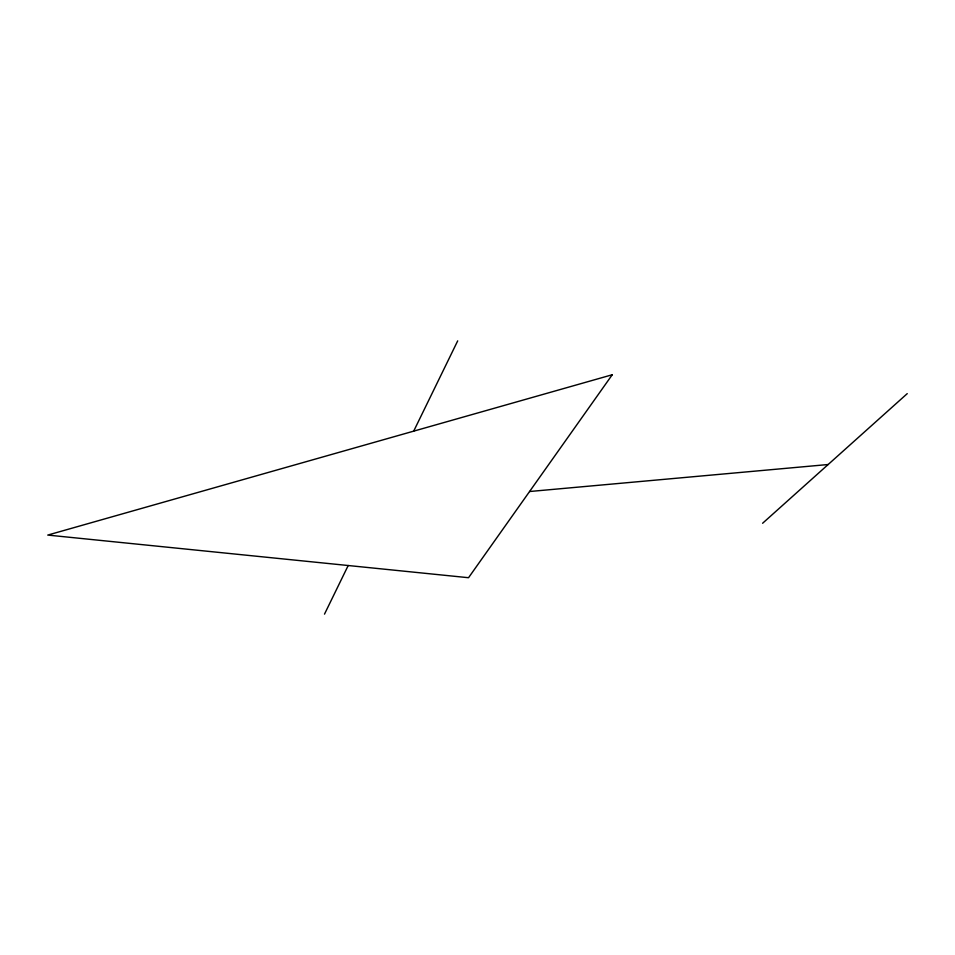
<?xml version="1.0" encoding="UTF-8"?>
<svg xmlns="http://www.w3.org/2000/svg" width="955" height="955" viewBox="0 0 955 955"><rect width="100%" height="100%" fill="white"/><g stroke="black" fill="none" stroke-linecap="round" stroke-linejoin="round"><path stroke-width="1.43" d="M324.497 614.137L348.193 565.515M413.694 431.147L457.696 340.863M762.603 523.268L907.25 393.627M529.571 491.515L828.152 464.524M612.25 374.754L468.535 577.715L47.75 535.075L612.25 374.754"/></g></svg>
